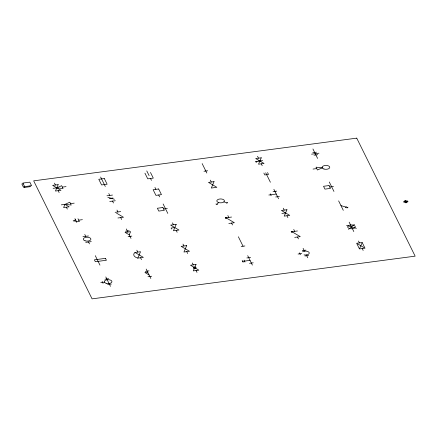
<?xml version="1.0" encoding="UTF-8"?>
<svg xmlns="http://www.w3.org/2000/svg" width="437" height="437" viewBox="0 0 437 437"><rect width="100%" height="100%" fill="white"/><g stroke="black" fill="none" stroke-linecap="round" stroke-linejoin="round"><path stroke-width="0.66" d="M64.976 204.369L71.22 205.051L69.816 202.216L64.976 204.369L63.611 207.564L69.15 206.832L64.976 204.369L61.289 204.855M129.237 234.855L130.608 231.654L125.069 232.386L129.237 234.855L130.991 238.389M137.797 258.109L140.534 251.712L134.995 252.444A7.68 3.933 -0.2 0 0 137.797 258.109L143.336 257.377L134.995 252.444M225.874 218.134L226.169 217.435M291.769 232.058L292.069 231.359M359.711 248.331L361.858 243.305M256.983 161.39L256.497 162.264L255.263 161.614L262.648 160.636M216.714 204.254L218.664 202.577M226.672 203.298L227.644 202.457M345.383 207.515L346.355 206.674M347.016 208.012L347.994 207.171M348.551 229.376L354.402 224.334M56.805 187.844L61.639 185.698L63.043 188.527L56.805 187.844L53.112 188.331M75.53 219.833L73.154 220.887L79.397 221.57L77.994 218.74M23.232 183.802L21.85 183.982L23.44 187.189L24.822 187.009L22.882 183.054L29.809 182.142L31.557 185.681L23.953 186.746L24.308 187.457L30.366 186.654L30.016 185.944M312.799 152.677L316.492 152.191M62.344 187.112L66.031 186.626M311.57 154.174L318.955 153.196M314.034 155.179L317.726 154.687M203.975 171.249L207.668 170.763M106.961 195.798L112.5 195.066M313.039 169.064L316.732 168.578M70.515 203.637L74.208 203.145M109.288 198.507L112.981 198.021M109.763 201.462L115.302 200.73M115.139 212.322L120.678 211.59M273.059 191.614L276.752 191.122M78.693 220.155L82.385 219.669M163.618 208.93L167.311 208.444M268.848 195.022L276.233 194.05M329.771 186.97L333.464 186.484M275.714 196.972L279.407 196.486M117.941 217.987L123.48 217.255L116.559 213.163M82.943 236.696L88.482 235.964M231.561 217.052L226.022 217.784L234.363 222.717L228.824 223.449M125.479 231.233L129.172 230.747M174.805 227.568L171.118 228.059L171.583 229.004M281.887 213.42L285.579 212.928M128.134 236.597L131.827 236.106M85.75 242.36L91.284 241.628M404.952 201.413L406.252 201.238M297.455 230.976L291.921 231.708L300.263 236.641L294.724 237.373M241.197 246.457L244.889 245.971M145.341 271.361L149.033 270.869M246.878 257.939L250.57 257.453M302.262 250.62L305.955 250.133M147.695 272.147L144.926 272.513L149.099 274.977M104.967 279.21L108.66 278.719M242.666 261.353L250.051 260.376M298.05 254.034L301.743 253.542M100.756 282.619L104.448 282.133M147.99 276.719L151.683 276.233M249.532 263.298L253.225 262.812M304.917 255.978L308.609 255.492M107.622 284.569L111.315 284.083M340.964 205.608L347.508 207.591M346.568 225.366L356.384 228.338M223.886 201.889L227.158 202.877M215.894 204.008L217.533 204.505M107.863 197.278L114.407 199.256M357.652 243.862L363.983 247.61M406.344 201.244L406.689 201.938M404.875 201.435L405.219 202.134M312.93 148.962L317.601 158.407M329.279 182.005L333.955 191.45M338.626 200.889L343.296 210.334M349.141 222.133L353.812 231.572M358.482 241.016L359.416 242.901M362.224 248.566L363.158 250.456M267.564 172.56L268.498 174.45L264.811 174.937L263.872 173.052M257.546 156.282L258.48 158.172M261.282 163.837L262.216 165.727M265.718 172.806L270.394 182.245M273.895 189.325L278.571 198.769M283.242 208.209L284.176 210.099M286.978 215.763L287.912 217.653M293.751 229.452L294.691 231.342M297.493 237.007L298.427 238.892M303.098 248.336L304.502 251.166M306.37 254.946L307.774 257.775M270.224 193.837L271.164 195.721M299.427 252.843L300.361 254.733M202.156 163.602L206.832 173.047M210.334 180.126L211.268 182.016M227.857 215.528L228.791 217.418M231.594 223.083L232.528 224.973M238.367 236.772L243.043 246.211M247.713 255.656L252.384 265.095M244.043 260.162L244.977 262.053M242.196 260.408L243.13 262.293M150.475 172.446L153.283 178.11L147.744 178.842L144.942 173.178M146.772 170.922L149.11 175.641M150.514 178.476L151.448 180.366M154.949 187.446L155.883 189.336M158.691 195L159.625 196.885M163.127 203.97L167.797 213.409M172.473 222.848L173.407 224.738M176.209 230.403L177.143 232.293M182.983 244.092L183.917 245.982M186.725 251.646L187.659 253.531M192.329 262.976L193.263 264.86M196.066 270.53L197 272.415M100.619 177.023L105.295 186.462M108.797 193.547L109.731 195.432M112.533 201.096L113.467 202.987M116.974 210.066L117.908 211.956M120.71 217.621L121.644 219.511M126.32 228.95L127.839 232.02M136.83 250.193L137.764 252.078M140.567 257.743L141.501 259.633M146.177 269.077L150.847 278.516M84.778 234.44L85.712 236.33M88.52 241.994L89.454 243.879M95.293 255.683L99.964 265.122M105.803 276.927L110.479 286.366M74.935 218.642L76.808 222.417M54.467 183.125L55.401 185.009M58.203 190.674L59.137 192.564M66.38 207.198L67.314 209.088M102.138 281.433L103.072 283.323M302.535 251.799A3.807 1.95 -0.2 0 1 307.566 251.433A3.807 1.95 -0.2 0 1 308.812 253.952A3.807 1.95 -0.2 0 1 304.059 254.875M58.17 184.643L55.433 191.04L60.972 190.308L52.631 185.375L58.17 184.643M176.177 224.372L173.44 230.769L178.979 230.037L170.638 225.104L176.177 224.372M186.686 245.616L183.955 252.012L189.494 251.28L181.147 246.348L186.686 245.616M214.037 181.65L211.306 188.047L216.845 187.315L208.498 182.382L214.037 181.65M196.033 264.494L193.296 270.896L198.835 270.164L190.494 265.226L196.033 264.494M261.25 157.806L258.513 164.203L264.052 163.471L255.711 158.538L261.25 157.806M286.945 209.733L284.208 216.129L289.747 215.397L281.406 210.465L286.945 209.733M322.271 167.846L317.437 169.993L316.033 167.163L322.271 167.846M356.745 138.141L33.671 180.842L92.07 298.859L415.15 256.158L356.745 138.141M104.323 178.547L98.784 179.279L101.586 184.944L107.125 184.212L104.323 178.547M158.653 188.97L153.114 189.702L155.922 195.366L161.455 194.634L158.653 188.97M162.919 207.515L157.38 208.247L158.778 211.082L164.317 210.35L162.919 207.515M329.072 185.556L323.533 186.288L324.931 189.123L330.47 188.391L329.072 185.556M405.907 200.545L404.607 200.72L405.656 202.828L406.956 202.659L405.907 200.545M407.645 201.069L403.575 201.61L403.919 202.304L407.989 201.768L407.645 201.069M105.47 258.36L94.392 259.824L95.326 261.714L106.404 260.25L105.47 258.36M362.186 242.535L356.647 243.267L359.454 248.932L364.988 248.2L362.186 242.535M349.545 228.54A3.807 1.95 -0.2 0 0 355.281 226.858A3.807 1.95 -0.2 0 0 349.595 225.159A3.807 1.95 -0.2 0 0 349.545 228.54M323.937 169.015A3.807 1.95 -0.2 0 0 329.771 167.42A3.807 1.95 -0.2 0 0 324.188 165.639A3.807 1.95 -0.2 0 0 323.937 169.015M291.55 232.009A0.699 0.355 -0.2 0 0 292.615 231.719A0.699 0.355 -0.2 0 0 291.588 231.392A0.699 0.355 -0.2 0 0 291.55 232.009M259.387 161.411A0.929 0.475 -0.2 0 0 260.807 161.018A0.929 0.475 -0.2 0 0 259.441 160.587A0.929 0.475 -0.2 0 0 259.387 161.411M225.656 218.09A0.699 0.355 -0.2 0 0 226.721 217.795A0.699 0.355 -0.2 0 0 225.694 217.468A0.699 0.355 -0.2 0 0 225.656 218.09M218.587 202.55A3.807 1.95 -0.2 0 0 224.421 200.96A3.807 1.95 -0.2 0 0 218.833 199.174A3.807 1.95 -0.2 0 0 218.587 202.55M193.93 268.302A1.393 0.716 -0.2 0 0 196.06 267.717A1.393 0.716 -0.2 0 0 194.006 267.067A1.393 0.716 -0.2 0 0 193.93 268.302M106.115 283.302A3.807 1.95 -0.2 0 0 111.948 281.707A3.807 1.95 -0.2 0 0 106.36 279.926A3.807 1.95 -0.2 0 0 106.115 283.302M85.089 240.814A3.807 1.95 -0.2 0 0 90.923 239.225A3.807 1.95 -0.2 0 0 85.335 237.438A3.807 1.95 -0.2 0 0 85.089 240.814"/></g></svg>
